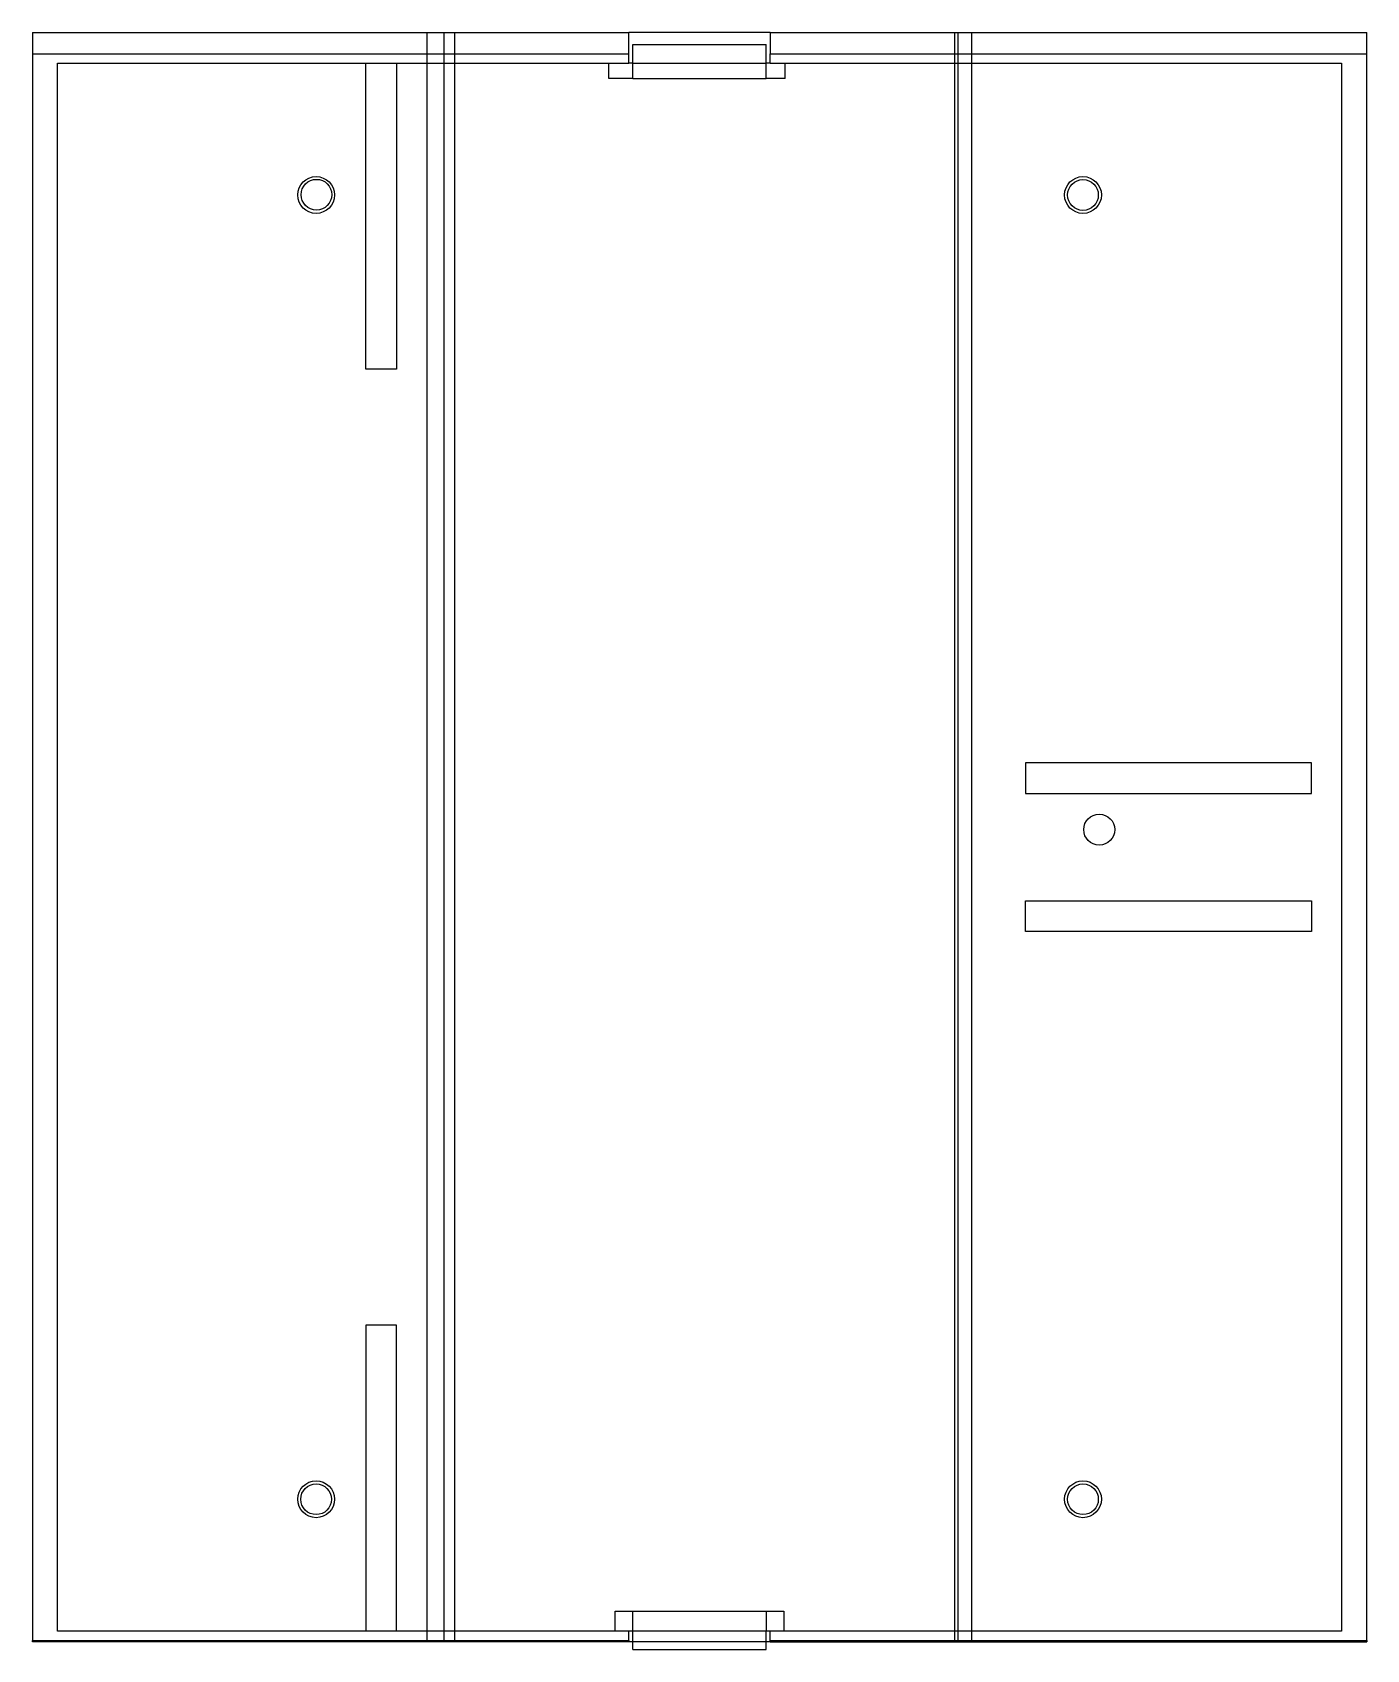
# Model space of a CAD drawing. Extents: x -2 to 85, y -103 to 2.
import ezdxf
from ezdxf.lldxf.tags import DXFTag

# ---------------------------------------------------------------- set-up
doc = ezdxf.new("R2010")
doc.units = 0
for name, color, linetype in [('INTERIOR_LOOPS', 7, 'CONTINUOUS'), ('OUTER_LOOP', 7, 'CONTINUOUS'), ('UP_FEATURES', 7, 'CONTINUOUS')]:
    doc.layers.add(name, color=color, linetype=linetype)
tags = doc.linetypes.add('HIDDEN2', pattern=[4.7625, 3.175, -1.5875]).pattern_tags.tags
tags[6:7] = [DXFTag(74, 4), DXFTag(75, 0), DXFTag(340, '0'), DXFTag(46, 0.0), DXFTag(50, 0.0), DXFTag(44, 0.0), DXFTag(45, 0.0)]
tags[4:5] = [DXFTag(74, 4), DXFTag(75, 0), DXFTag(340, '0'), DXFTag(46, 0.0), DXFTag(50, 0.0), DXFTag(44, 0.0), DXFTag(45, 0.0)]

msp = doc.modelspace()

# ---------------------------------------------------------------- linework, layer by layer
at = {"layer": 'INTERIOR_LOOPS', "color": 3, "linetype": 'CONTINUOUS'}
for p, q in [((81.77, -45.6), (63.12, -45.6)), ((63.12, -45.6), (63.12, -47.6)), ((81.77, -47.6), (81.77, -45.6)), ((63.12, -47.6), (81.77, -47.6)), ((63.12, -56.6), (63.12, -54.6)), ((63.12, -54.6), (81.77, -54.6)), ((81.77, -54.6), (81.77, -56.6)), ((81.77, -56.6), (63.12, -56.6))]:
    msp.add_line(p, q, dxfattribs=at)
msp.add_circle((67.92, -49.96), 1.01, dxfattribs=at)
at = {"layer": 'OUTER_LOOP', "color": 3, "linetype": 'HIDDEN2'}
for p, q in [((24.11, -102.9), (24.11, 2)), ((25.2, -102.9), (25.2, 2)), ((25.9, -102.9), (25.9, 2)), ((58.51, -102.9), (58.51, 2)), ((58.73, -102.9), (58.73, 2)), ((59.61, -102.9), (59.61, 2)), ((46.21, -102.9), (37.51, -102.9))]:
    msp.add_line(p, q, dxfattribs=at)
at = {"layer": 'OUTER_LOOP', "color": 3, "linetype": 'CONTINUOUS'}
for p, q in [((46.46, 2), (37.26, 2)), ((20.1, -19.94), (20.1, 0)), ((22.1, 0), (22.1, -19.94)), ((22.1, -19.94), (20.1, -19.94)), ((22.1, -82.26), (20.1, -82.26)), ((20.1, -82.26), (20.1, -102.2)), ((22.1, -102.2), (22.1, -82.26)), ((37.51, -102.9), (37.26, -102.9)), ((46.46, -102.9), (46.21, -102.9))]:
    msp.add_line(p, q, dxfattribs=at)
at = {"layer": 'UP_FEATURES', "color": 3, "linetype": 'CONTINUOUS'}
for p, q in [((-1.64, 2), (-1.64, 0.6)), ((-1.64, 2), (37.26, 2)), ((37.26, 0.6), (37.26, 2)), ((37.51, 0), (37.51, 1.2)), ((37.51, 1.2), (46.21, 1.2)), ((46.21, 0), (46.21, 1.2)), ((46.46, 2), (85.36, 2)), ((46.46, 2), (46.46, 0.6)), ((85.36, 0.6), (85.36, 2)), ((-1.64, 0.6), (-1.64, -102.8)), ((-1.64, 0.6), (37.26, 0.6)), ((0, -102.2), (0, 0)), ((0, 0), (37.26, 0)), ((35.95, -1), (35.95, 0)), ((37.26, 0), (37.26, 0.6)), ((37.51, 0), (37.26, 0)), ((37.51, -1), (37.51, 0)), ((37.51, 0), (46.21, 0)), ((46.46, 0), (46.21, 0)), ((46.21, -1), (46.21, 0)), ((46.46, 0.6), (85.36, 0.6)), ((46.46, 0), (46.46, 0.6)), ((46.46, 0), (83.71, 0)), ((47.45, -1), (47.45, 0)), ((83.71, 0), (83.71, -102.2)), ((85.36, -102.8), (85.36, 0.6)), ((37.51, -1), (35.95, -1)), ((37.51, -1), (46.21, -1)), ((47.45, -1), (46.21, -1)), ((36.36, -102.2), (36.36, -100.9)), ((36.36, -100.9), (37.51, -100.9)), ((37.51, -102.2), (37.51, -100.9)), ((37.51, -100.9), (46.21, -100.9)), ((46.21, -100.9), (47.36, -100.9)), ((46.21, -100.9), (46.21, -102.2)), ((47.36, -100.9), (47.36, -102.2)), ((37.26, -102.2), (0, -102.2)), ((37.26, -102.8), (37.26, -102.2)), ((37.51, -102.2), (37.26, -102.2)), ((46.21, -102.2), (37.51, -102.2)), ((37.51, -103.4), (37.51, -102.2)), ((46.46, -102.2), (46.21, -102.2)), ((46.21, -103.4), (46.21, -102.2)), ((83.71, -102.2), (46.46, -102.2)), ((46.46, -102.8), (46.46, -102.2)), ((-1.64, -102.9), (-1.64, -102.8)), ((-1.64, -102.8), (37.26, -102.8)), ((37.26, -102.9), (-1.64, -102.9)), ((37.26, -102.8), (37.26, -102.9)), ((46.46, -102.8), (85.36, -102.8)), ((46.46, -102.9), (46.46, -102.8)), ((46.46, -102.9), (85.36, -102.9)), ((85.36, -102.8), (85.36, -102.9)), ((37.51, -103.4), (46.21, -103.4))]:
    msp.add_line(p, q, dxfattribs=at)
for centre, radius in [((16.86, -8.6), 1.2), ((16.88, -8.58), 1), ((66.86, -8.6), 1.2), ((66.86, -8.6), 1), ((16.86, -93.6), 1.2), ((16.86, -93.6), 1), ((66.86, -93.6), 1.2), ((66.86, -93.6), 1)]:
    msp.add_circle(centre, radius, dxfattribs=at)

doc.saveas('drawing.dxf')
